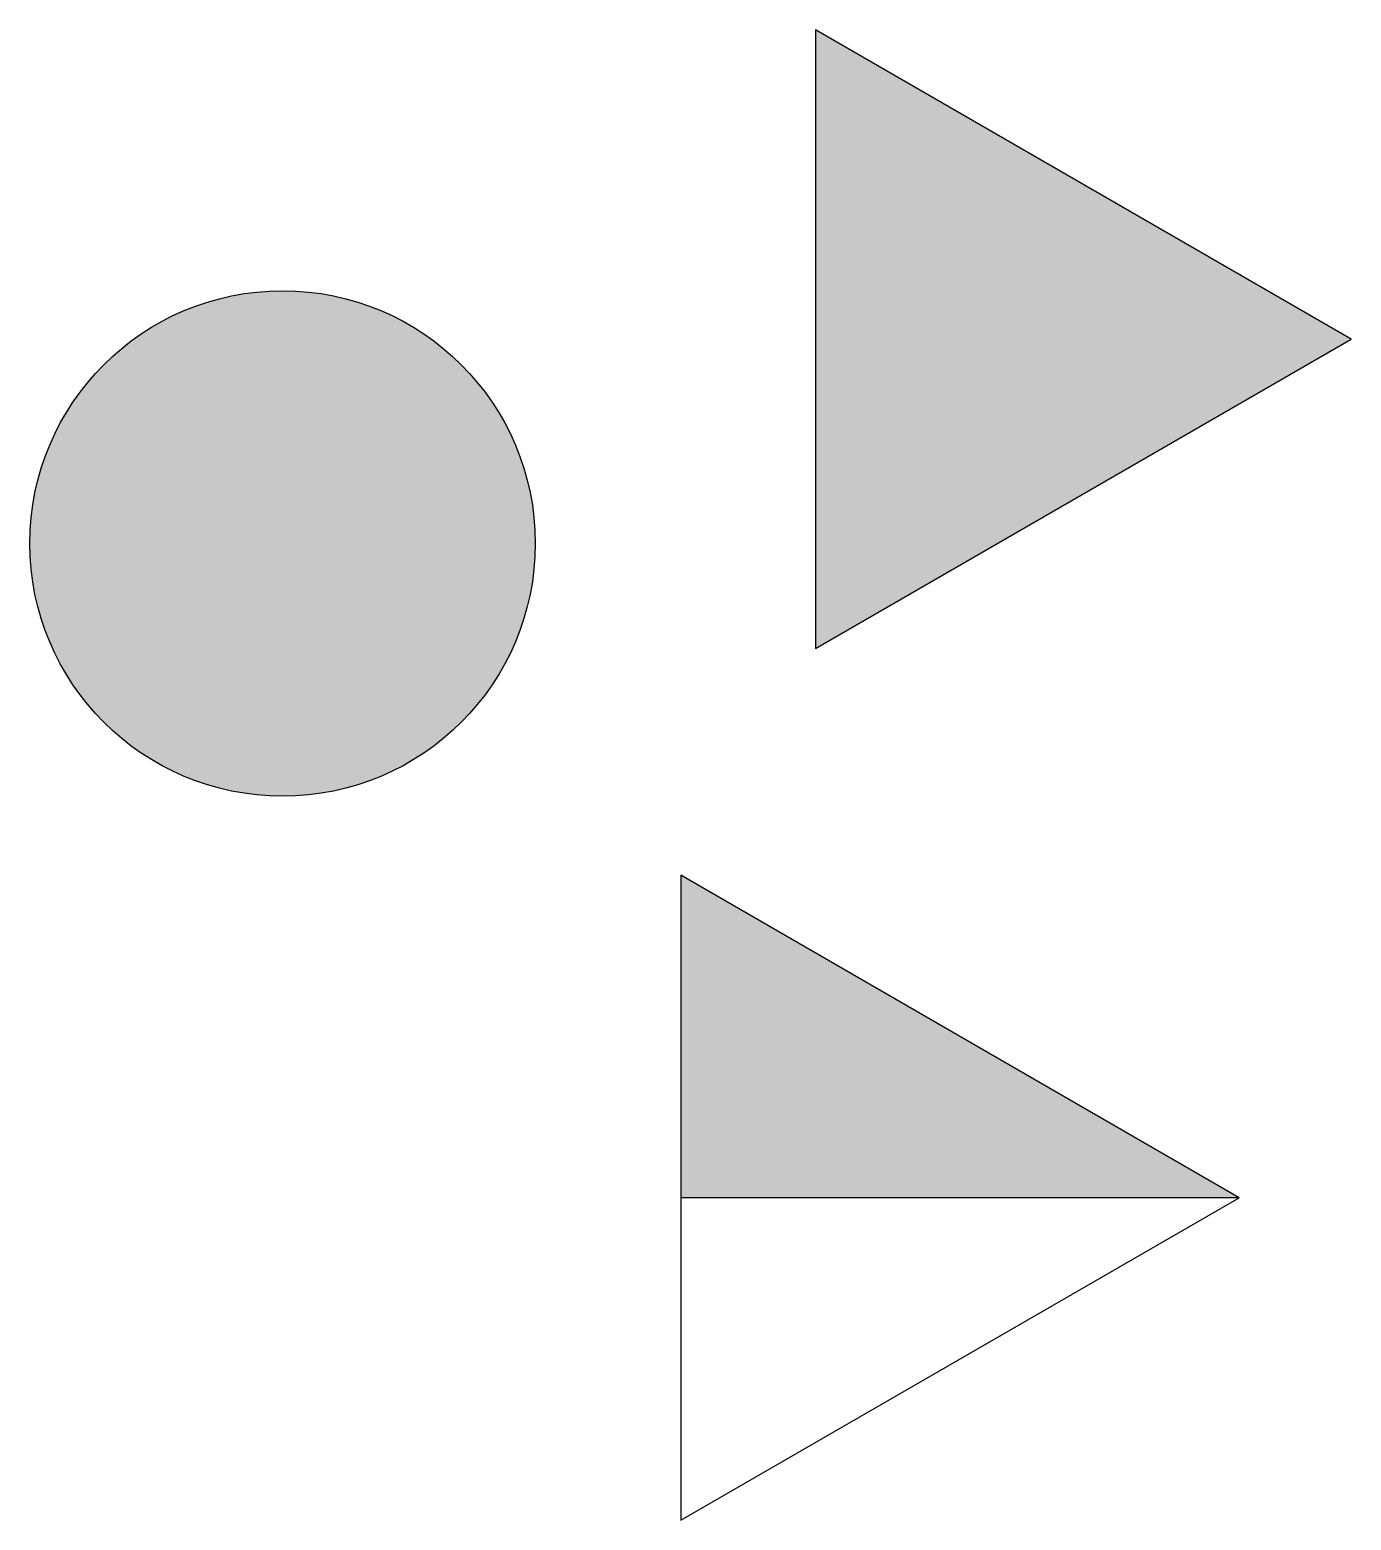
# Model space of a CAD drawing. Header units: millimetres. Extents: x -53.2 to 27.3, y -41.2 to 49.6.
import ezdxf

# ---------------------------------------------------------------- set-up
doc = ezdxf.new("R2010")
doc.units = ezdxf.units.MM

msp = doc.modelspace()

# ---------------------------------------------------------------- hatches: boundary and pattern name
for points in [[(-5.367, 49.553), (27.252, 30.72), (-5.367, 11.888)], [(-53.214, 18.276), (-53.167, 19.483), (-53.025, 20.683), (-52.789, 21.868), (-52.461, 23.032), (-52.043, 24.165), (-51.537, 25.263), (-50.946, 26.317), (-50.275, 27.322), (-49.527, 28.271), (-48.706, 29.158), (-47.819, 29.979), (-46.87, 30.727), (-45.865, 31.398), (-44.811, 31.989), (-43.713, 32.495), (-42.58, 32.913), (-41.417, 33.241), (-40.231, 33.477), (-39.031, 33.619), (-37.824, 33.666), (-36.616, 33.619), (-35.416, 33.477), (-34.231, 33.241), (-33.068, 32.913), (-31.934, 32.495), (-30.837, 31.989), (-29.782, 31.398), (-28.777, 30.727), (-27.828, 29.979), (-26.941, 29.158), (-26.121, 28.271), (-25.373, 27.322), (-24.701, 26.317), (-24.111, 25.263), (-23.605, 24.165), (-23.186, 23.032), (-22.858, 21.868), (-22.623, 20.683), (-22.481, 19.483), (-22.433, 18.276), (-22.481, 17.068), (-22.623, 15.868), (-22.858, 14.683), (-23.186, 13.52), (-23.605, 12.386), (-24.111, 11.289), (-24.701, 10.234), (-25.373, 9.229), (-26.121, 8.28), (-26.941, 7.393), (-27.828, 6.573), (-28.777, 5.825), (-29.782, 5.153), (-30.837, 4.563), (-31.934, 4.057), (-33.068, 3.638), (-34.231, 3.31), (-35.416, 3.075), (-36.616, 2.933), (-37.824, 2.885), (-39.031, 2.933), (-40.231, 3.075), (-41.417, 3.31), (-42.58, 3.638), (-43.713, 4.057), (-44.811, 4.563), (-45.865, 5.153), (-46.87, 5.825), (-47.819, 6.573), (-48.706, 7.393), (-49.527, 8.28), (-50.275, 9.229), (-50.946, 10.234), (-51.537, 11.289), (-52.043, 12.386), (-52.461, 13.52), (-52.789, 14.683), (-53.025, 15.868), (-53.167, 17.068)], [(-13.58, -1.928), (20.427, -21.562), (-13.58, -21.562)]]:
    msp.add_hatch(color=256).paths.add_polyline_path(points)

# ---------------------------------------------------------------- linework, layer by layer
msp.add_line((20.427, -21.562), (-13.58, -21.562))
at = {"flags": 128}
for points in [[(27.252, 30.72), (-5.367, 49.553), (-5.367, 11.888)], [(20.427, -21.562), (-13.58, -1.928), (-13.58, -41.196)]]:
    msp.add_lwpolyline(points, close=True, dxfattribs=at)
msp.add_circle((-37.824, 18.276), 15.39)

doc.saveas('drawing.dxf')
